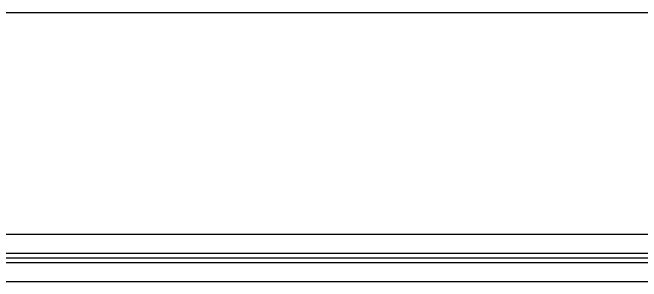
# Model space of a CAD drawing. Header units: millimetres. Extents: x 0 to 190005487, y 0 to 455456909.
# Drawn here: x 91015 to 91679, y 21491 to 21775 of the extents above; entities that cross this region are included whole.
import ezdxf

# ---------------------------------------------------------------- set-up
doc = ezdxf.new("R2010")
doc.units = ezdxf.units.MM
doc.header["$LTSCALE"] = 400
doc.header["$MEASUREMENT"] = 0
doc.linetypes.add('ACAD_ISO04W100', pattern=[30, 24, -3, 0, -3])
doc.linetypes.add('CEN', pattern=[35, 30, -2, 1, -2])
doc.layers.get('0').update_dxf_attribs({"linetype": 'CONTINUOUS'})
doc.layers.add('A-ANNO-GRA1', color=7, linetype='CONTINUOUS')
doc.layers.add('cen', color=1, linetype='ACAD_ISO04W100')

# ---------------------------------------------------------------- blocks, each defined once
blk = doc.blocks.new('A$C640965EA')
at = {"color": 3}
for p, q in [((1320.65, 4480.55, 379.35), (4794.16, 4480.55, 379.35)), ((1244.79, 4460.55, 379.35), (4836.51, 4460.55, 379.35)), ((1244.79, 4450.55, 379.35), (4836.51, 4450.55, 379.35)), ((1320.65, 4430.55, 379.35), (4794.16, 4430.55, 379.35))]:
    blk.add_line(p, q, dxfattribs=at)
at = {"layer": 'cen', "linetype": 'CEN'}
blk.add_line((1205.65, 4455.55, 379.35), (4794.16, 4455.55, 379.35), dxfattribs=at)

msp = doc.modelspace()

# ---------------------------------------------------------------- linework, layer by layer
at = {"layer": 'A-ANNO-GRA1', "color": 2}
msp.add_line((85000, 21775), (120500, 21775), dxfattribs=at)

# ---------------------------------------------------------------- block references
msp.add_blockref('A$C640965EA', (88587.95, 17060.68))

doc.saveas('drawing.dxf')
